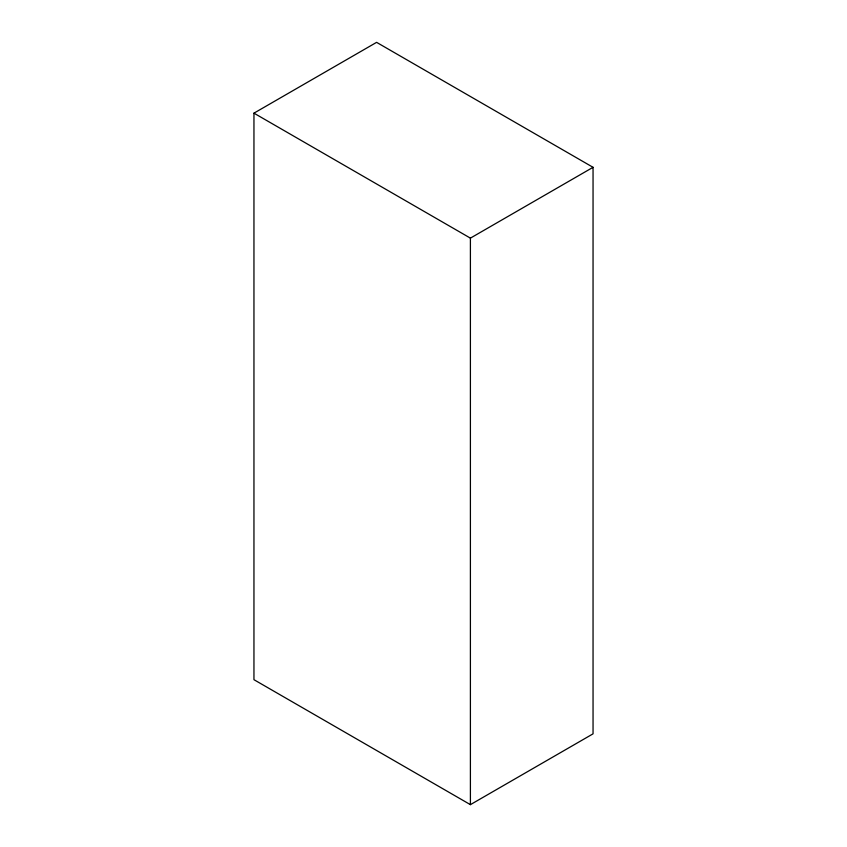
<?xml version="1.0" encoding="UTF-8"?>
<svg xmlns="http://www.w3.org/2000/svg" width="847" height="847" viewBox="0 0 847 847"><rect width="100%" height="100%" fill="white"/><g stroke="black" fill="none" stroke-linecap="round" stroke-linejoin="round"><path stroke-width="1.27" d="M253.952 113.159L376.597 42.35L593.048 167.314L593.048 733.841L470.403 804.65L253.952 679.686L253.952 113.159L470.403 238.134L593.048 167.314M470.403 238.134L470.403 804.65"/></g></svg>
